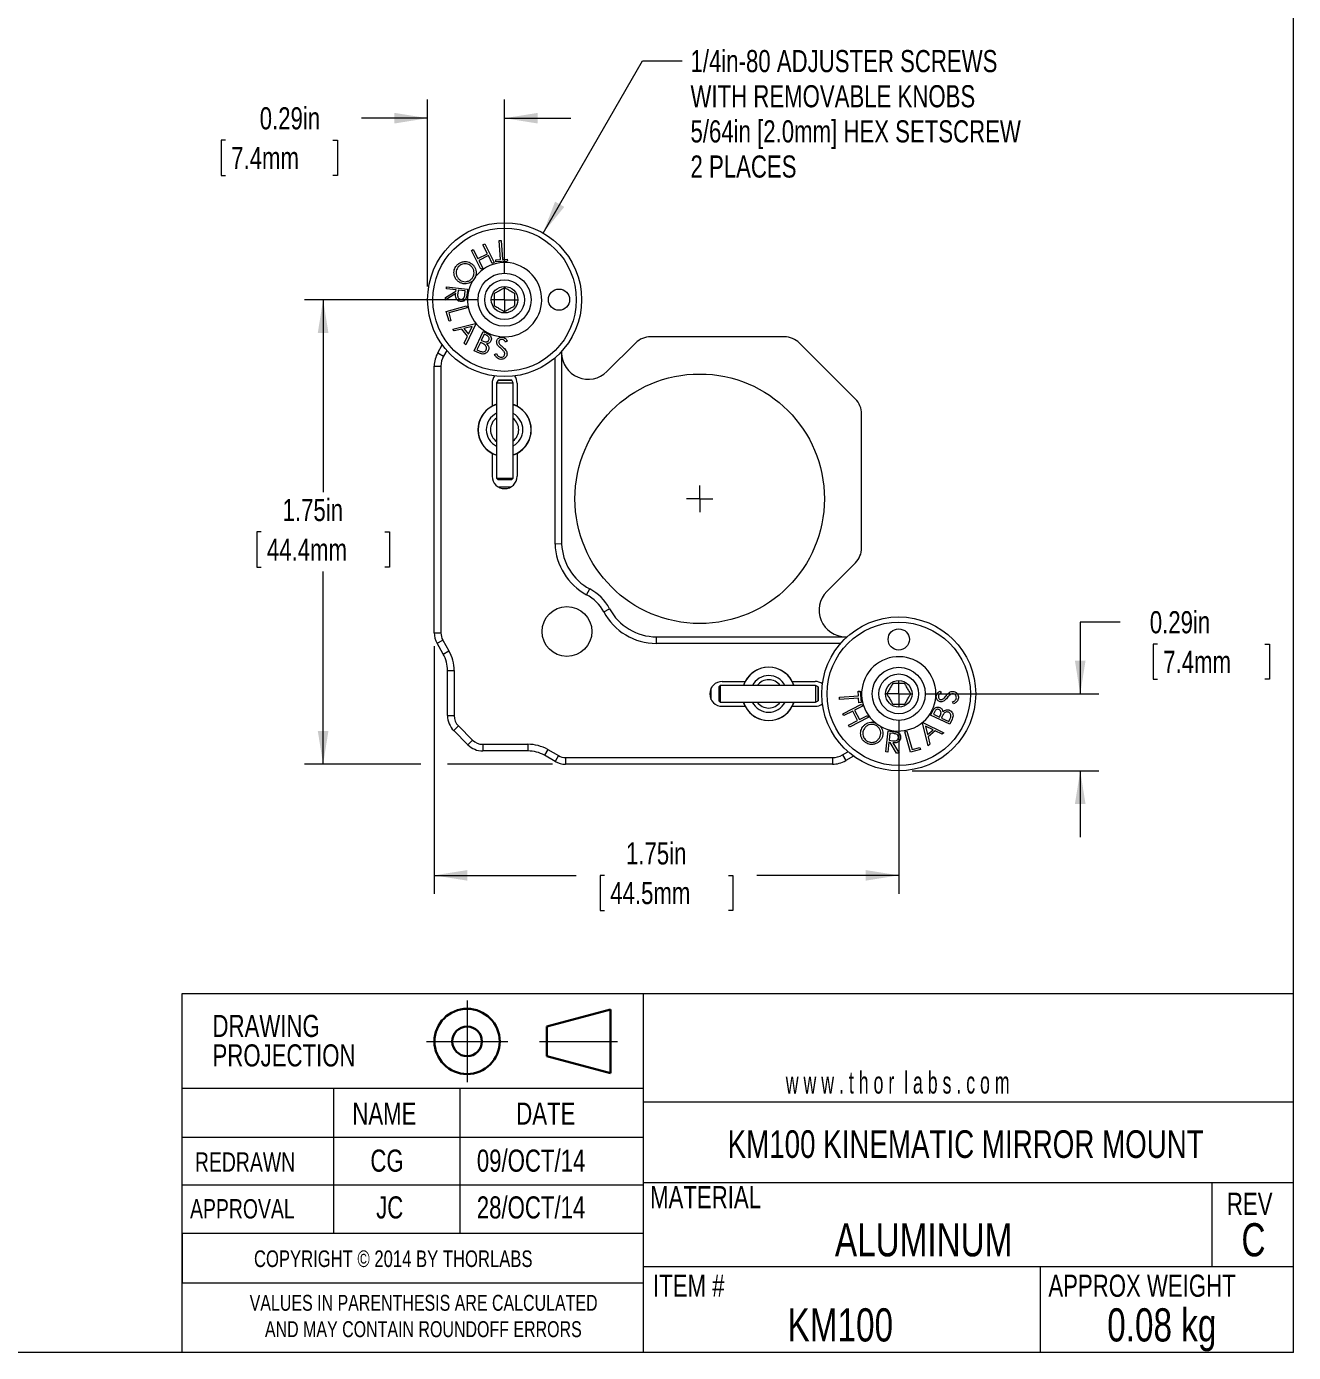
# Model space of a CAD drawing. Header units: inches. Extents: x 0.1 to 10.9, y 0 to 8.5.
# Drawn here: x 6.171 to 10.944, y 0.036 to 5.031 of the extents above; entities that cross this region are included whole.
import ezdxf

# ---------------------------------------------------------------- set-up
doc = ezdxf.new("R2010")
doc.units = ezdxf.units.IN
doc.header["$MEASUREMENT"] = 0
doc.header["$PDSIZE"] = -1
doc.linetypes.add('CENTERX2', pattern=[0.8, 0.5, -0.1, 0.1, -0.1])
doc.styles.add('SLDTEXTSTYLE0', font='TXT', dxfattribs={"width": 0.75})
doc.styles.add('SLDTEXTSTYLE1', font='TXT', dxfattribs={"width": 0.6})
doc.dimstyles.new('SLDDIMSTYLE0', dxfattribs={"dimtxt": 0.083333, "dimasz": 0.125, "dimexe": 0, "dimexo": 0.0625, "dimgap": 0.020833, "dimtad": 0, "dimtih": 1, "dimtoh": 1, "dimrnd": 1e-09, "dimzin": 12, "dimdsep": 46, "dimtxsty": 'SLDTEXTSTYLE0', "dimsah": 1, "dimcen": 0, "dimadec": 0, "dimazin": 3, "dimtfac": 1, "dimtofl": 0, "dimtmove": 0, "dimatfit": 3, "dimfxl": 1, "dimfrac": 2, "dimtolj": 1, "dimtzin": 12, "dimarcsym": 0})
doc.dimstyles.new('SLDDIMSTYLE1', dxfattribs={"dimtxt": 0.083333, "dimasz": 0.125, "dimexe": 0, "dimexo": 0.0625, "dimgap": 0.020833, "dimtad": 0, "dimtih": 1, "dimtoh": 1, "dimrnd": 1e-09, "dimzin": 12, "dimdsep": 46, "dimtxsty": 'SLDTEXTSTYLE0', "dimsah": 1, "dimcen": 0.09, "dimadec": 0, "dimazin": 3, "dimtfac": 1, "dimtofl": 0, "dimtmove": 0, "dimatfit": 3, "dimfxl": 1, "dimfrac": 2, "dimtolj": 1, "dimtzin": 12, "dimarcsym": 0})
doc.dimstyles.new('SLDDIMSTYLE2', dxfattribs={"dimtxt": 0.083333, "dimasz": 0.125, "dimexe": 0, "dimexo": 0.0625, "dimgap": 0.020833, "dimtad": 0, "dimtih": 1, "dimtoh": 1, "dimrnd": 1e-09, "dimdsep": 46, "dimtxsty": 'SLDTEXTSTYLE0', "dimsah": 1, "dimcen": 0.09, "dimadec": 0, "dimazin": 2, "dimtfac": 1, "dimtmove": 0, "dimatfit": 0, "dimfxl": 1, "dimfrac": 2, "dimtolj": 1, "dimtzin": 12, "dimarcsym": 0})

# ---------------------------------------------------------------- blocks, each defined once
blk = doc.blocks.new('Third Angle Projection Block')
at = {"color": 7, "linetype": 'CENTERX2', "lineweight": 0}
for p, q in [((3.9951, 0.9376), (3.9951, 0.5538)), ((3.8033, 0.7457), (4.187, 0.7457)), ((4.3361, 0.7457), (4.7029, 0.7457))]:
    blk.add_line(p, q, dxfattribs=at)
at = {"color": 7, "linetype": 'Continuous', "lineweight": 30}
for p, q in [((4.6701, 0.8957), (4.3701, 0.8153)), ((4.6701, 0.5957), (4.6701, 0.8957)), ((4.3701, 0.8153), (4.3701, 0.6761)), ((4.3701, 0.6761), (4.6701, 0.5957))]:
    blk.add_line(p, q, dxfattribs=at)
for radius in [0.1536, 0.0696]:
    blk.add_circle((3.9951, 0.7457), radius, dxfattribs=at)
at = {"color": 7, "linetype": 'Continuous', "lineweight": 0}
blk.add_point((3.9951, 0.7457), dxfattribs=at)
blk = doc.blocks.new('SW_NOTE_0')
at = {"color": 0, "linetype": 'Continuous', "lineweight": 0, "char_height": 0.06, "attachment_point": 2, "style": 'SLDTEXTSTYLE0'}
for s, insert in [('VALUES IN PARENTHESIS ARE CALCULATED', (0.7837, 0.0773)), ('AND MAY CONTAIN ROUNDOFF ERRORS', (0.7826, -0.022))]:
    blk.add_mtext(s, dxfattribs=dict(at, insert=insert))
blk = doc.blocks.new('SW_NOTE_1')
at = {"color": 0, "linetype": 'Continuous', "lineweight": 0, "char_height": 0.08333, "attachment_point": 1, "style": 'SLDTEXTSTYLE0'}
for s, insert in [('DRAWING', (0, 0.1074)), ('PROJECTION', (0, -0.0037))]:
    blk.add_mtext(s, dxfattribs=dict(at, insert=insert))
blk = doc.blocks.new('_D')
at = {"color": 7, "linetype": 'Continuous', "lineweight": 0}
for p, q in [((8.1173, 4.2529), (8.4915, 4.901)), ((8.4915, 4.901), (8.6415, 4.901))]:
    blk.add_line(p, q, dxfattribs=at)
blk.add_solid([(8.1173, 4.2529), (8.1971, 4.3511), (8.1625, 4.3711)], dxfattribs=at)
at = {"color": 7, "linetype": 'Continuous', "lineweight": 0, "attachment_point": 1, "style": 'SLDTEXTSTYLE0'}
for s, insert, char_height in [('1/4in-80 ADJUSTER SCREWS', (8.6727, 4.9422), 0.083333), ('WITH REMOVABLE KNOBS', (8.6727, 4.8098), 0.083333), ('5/64in [2.0mm] HEX SETSCREW', (8.6727, 4.6774), 0.083333), ('2 PLACES', (8.6727, 4.545), 0.08333)]:
    blk.add_mtext(s, dxfattribs=dict(at, insert=insert, char_height=char_height))
blk = doc.blocks.new('_D_1')
at = {"color": 7, "linetype": 'Continuous', "lineweight": 0}
for p, q in [((7.8723, 4.0017), (7.2186, 4.0017)), ((7.2886, 4.0017), (7.2886, 3.276)), ((7.0556, 3.1267), (7.0387, 3.1267)), ((7.0387, 3.1267), (7.0387, 2.9943)), ((7.5216, 3.1267), (7.5385, 3.1267)), ((7.5385, 3.1267), (7.5385, 2.9943)), ((7.0387, 2.9943), (7.0556, 2.9943)), ((7.2886, 2.2517), (7.2886, 2.9774)), ((7.5385, 2.9943), (7.5216, 2.9943)), ((7.6573, 2.2517), (7.2186, 2.2517)), ((8.1523, 2.2517), (7.7573, 2.2517))]:
    blk.add_line(p, q, dxfattribs=at)
for points in [[(7.2886, 4.0017), (7.2686, 3.8767), (7.3086, 3.8767)], [(7.2886, 2.2517), (7.3086, 2.3767), (7.2686, 2.3767)]]:
    blk.add_solid(points, dxfattribs=at)
at = {"color": 7, "linetype": 'Continuous', "lineweight": 0, "char_height": 0.08333, "attachment_point": 1, "style": 'SLDTEXTSTYLE0'}
for s, insert in [('1.75in', (7.1359, 3.251)), ('44.4mm', (7.0767, 3.1017))]:
    blk.add_mtext(s, dxfattribs=dict(at, insert=insert))
blk = doc.blocks.new('_D_2')
at = {"color": 7, "linetype": 'Continuous', "lineweight": 0}
for p, q in [((7.7073, 2.6967), (7.7073, 1.763)), ((9.4573, 2.4167), (9.4573, 1.763)), ((7.7073, 1.833), (8.2414, 1.833)), ((8.3493, 1.833), (8.3324, 1.833)), ((8.3324, 1.833), (8.3324, 1.7006)), ((8.8153, 1.833), (8.8322, 1.833)), ((8.8322, 1.833), (8.8322, 1.7006)), ((9.4573, 1.833), (8.9232, 1.833)), ((8.3324, 1.7006), (8.3493, 1.7006)), ((8.8322, 1.7006), (8.8153, 1.7006))]:
    blk.add_line(p, q, dxfattribs=at)
for points in [[(7.7073, 1.833), (7.8323, 1.813), (7.8323, 1.853)], [(9.4573, 1.833), (9.3323, 1.853), (9.3323, 1.813)]]:
    blk.add_solid(points, dxfattribs=at)
at = {"color": 7, "linetype": 'Continuous', "lineweight": 0, "char_height": 0.08333, "attachment_point": 1, "style": 'SLDTEXTSTYLE0'}
for s, insert in [('1.75in', (8.4296, 1.9573)), ('44.5mm', (8.3704, 1.808))]:
    blk.add_mtext(s, dxfattribs=dict(at, insert=insert))
blk = doc.blocks.new('_D_3')
at = {"color": 7, "linetype": 'Continuous', "lineweight": 0}
for p, q in [((7.6823, 4.0517), (7.6823, 4.7554)), ((7.9723, 4.1017), (7.9723, 4.7554)), ((7.6823, 4.6854), (7.4334, 4.6854)), ((7.9723, 4.6854), (8.2223, 4.6854)), ((6.9211, 4.6023), (6.9042, 4.6023)), ((6.9042, 4.6023), (6.9042, 4.4699)), ((7.3255, 4.6023), (7.3424, 4.6023)), ((7.3424, 4.6023), (7.3424, 4.4699)), ((6.9042, 4.4699), (6.9211, 4.4699)), ((7.3424, 4.4699), (7.3255, 4.4699))]:
    blk.add_line(p, q, dxfattribs=at)
for points in [[(7.6823, 4.6854), (7.5573, 4.7054), (7.5573, 4.6654)], [(7.9723, 4.6854), (8.0973, 4.6654), (8.0973, 4.7054)]]:
    blk.add_solid(points, dxfattribs=at)
at = {"color": 7, "linetype": 'Continuous', "lineweight": 0, "char_height": 0.08333, "attachment_point": 1, "style": 'SLDTEXTSTYLE0'}
for s, insert in [('0.29in', (7.0497, 4.7266)), ('7.4mm', (6.9422, 4.5773))]:
    blk.add_mtext(s, dxfattribs=dict(at, insert=insert))
blk = doc.blocks.new('_D_4')
at = {"color": 7, "linetype": 'Continuous', "lineweight": 0}
for p, q in [((10.291, 2.787), (10.141, 2.787)), ((10.141, 2.787), (10.141, 2.5167)), ((10.4326, 2.7039), (10.4157, 2.7039)), ((10.4157, 2.7039), (10.4157, 2.5715)), ((10.8371, 2.7039), (10.854, 2.7039)), ((10.854, 2.7039), (10.854, 2.5715)), ((10.4157, 2.5715), (10.4326, 2.5715)), ((10.854, 2.5715), (10.8371, 2.5715)), ((9.5573, 2.5167), (10.211, 2.5167)), ((9.5073, 2.2267), (10.211, 2.2267)), ((10.141, 2.2267), (10.141, 1.9767))]:
    blk.add_line(p, q, dxfattribs=at)
for points in [[(10.141, 2.5167), (10.161, 2.6417), (10.121, 2.6417)], [(10.141, 2.2267), (10.121, 2.1017), (10.161, 2.1017)]]:
    blk.add_solid(points, dxfattribs=at)
at = {"color": 7, "linetype": 'Continuous', "lineweight": 0, "char_height": 0.08333, "attachment_point": 1, "style": 'SLDTEXTSTYLE0'}
for s, insert in [('0.29in', (10.4031, 2.8282)), ('7.4mm', (10.4538, 2.6789))]:
    blk.add_mtext(s, dxfattribs=dict(at, insert=insert))
blk = doc.blocks.new('SW_CENTERMARKSYMBOL_0')
at = {"color": 0, "linetype": 'Continuous', "lineweight": 0}
for q in [(0, 0.05), (-0.05, 0), (0, -0.05), (0.05, 0)]:
    blk.add_line((0, 0), q, dxfattribs=at)
blk = doc.blocks.new('SW_CENTERMARKSYMBOL_1')
at = {"color": 0, "linetype": 'Continuous', "lineweight": 0}
for q in [(0, 0.05), (-0.05, 0), (0, -0.05), (0.05, 0)]:
    blk.add_line((0, 0), q, dxfattribs=at)
blk = doc.blocks.new('SW_CENTERMARKSYMBOL_2')
at = {"color": 0, "linetype": 'Continuous', "lineweight": 0}
for q in [(0, 0.05), (-0.05, 0), (0, -0.05), (0.05, 0)]:
    blk.add_line((0, 0), q, dxfattribs=at)

msp = doc.modelspace()

# ---------------------------------------------------------------- linework, layer by layer
at = {"color": 7, "linetype": 'Continuous', "lineweight": 0}
for p, q in [((10.9445, 0.0356), (10.9445, 8.4506)), ((7.8904, 4.2088), (7.8975, 4.2124)), ((7.9076, 4.1747), (7.8904, 4.2088)), ((7.8975, 4.2124), (7.9332, 4.1417)), ((7.9515, 4.2247), (7.9596, 4.2252)), ((7.9565, 4.1528), (7.9515, 4.2247)), ((7.9596, 4.2252), (7.9646, 4.1534)), ((7.8473, 4.1871), (7.8544, 4.1907)), ((7.883, 4.1163), (7.8473, 4.1871)), ((7.8544, 4.1907), (7.8716, 4.1565)), ((7.8716, 4.1565), (7.9076, 4.1747)), ((7.9111, 4.1678), (7.8751, 4.1496)), ((7.8751, 4.1496), (7.8901, 4.1199)), ((7.9261, 4.1381), (7.9111, 4.1678)), ((7.9388, 4.1516), (7.9565, 4.1528)), ((7.9393, 4.1439), (7.9388, 4.1516)), ((7.983, 4.1469), (7.9393, 4.1439)), ((7.9646, 4.1534), (7.9824, 4.1547)), ((7.9824, 4.1547), (7.983, 4.1469)), ((7.8901, 4.1199), (7.883, 4.1163)), ((7.9332, 4.1417), (7.9261, 4.1381)), ((7.7531, 4.0427), (7.754, 4.0506)), ((7.754, 4.0506), (7.8328, 4.0417)), ((7.8512, 4.072), (7.8525, 4.0733)), ((7.8622, 4.0874), (7.8629, 4.0891)), ((7.7881, 4.0244), (7.7482, 4.0002)), ((7.7482, 4.0002), (7.7494, 4.01)), ((7.7494, 4.01), (7.7892, 4.0341)), ((7.7897, 4.0386), (7.7531, 4.0427)), ((7.7892, 4.0341), (7.7897, 4.0386)), ((7.7974, 4.0377), (7.7958, 4.0242)), ((7.8242, 4.0347), (7.7974, 4.0377)), ((7.8226, 4.0208), (7.8242, 4.0347)), ((7.8328, 4.0417), (7.831, 4.026)), ((7.7526, 3.9573), (7.8292, 3.9785)), ((7.7629, 3.9202), (7.7526, 3.9573)), ((7.8314, 3.9708), (7.7622, 3.9516)), ((7.7622, 3.9516), (7.7703, 3.9222)), ((7.8292, 3.9785), (7.8314, 3.9708)), ((7.7703, 3.9222), (7.7629, 3.9202)), ((7.777, 3.8909), (7.8628, 3.9124)), ((7.8503, 3.9008), (7.8191, 3.8931)), ((7.864, 3.9108), (7.8258, 3.8313)), ((7.8365, 3.872), (7.8503, 3.9008)), ((7.8628, 3.9124), (7.864, 3.9108)), ((7.7826, 3.884), (7.777, 3.8909)), ((7.8109, 3.891), (7.7826, 3.884)), ((7.8327, 3.8644), (7.8109, 3.891)), ((7.8191, 3.8931), (7.8365, 3.872)), ((7.8203, 3.838), (7.8327, 3.8644)), ((7.8576, 3.8095), (7.8916, 3.8817)), ((7.8953, 3.8713), (7.8844, 3.8482)), ((7.8844, 3.8482), (7.8886, 3.8463)), ((7.8916, 3.8817), (7.9058, 3.875)), ((7.9037, 3.8674), (7.8953, 3.8713)), ((9.0263, 3.8617), (8.5223, 3.8617)), ((7.7208, 3.8019), (7.7377, 3.8311)), ((7.7208, 3.8019), (7.7424, 3.7893)), ((7.7545, 3.8102), (7.7424, 3.7893)), ((7.8258, 3.8313), (7.8203, 3.838)), ((7.8774, 3.8002), (7.8576, 3.8095)), ((7.881, 3.8409), (7.868, 3.8132)), ((7.868, 3.8132), (7.8769, 3.809)), ((7.8851, 3.839), (7.881, 3.8409)), ((7.9347, 3.795), (7.9417, 3.7987)), ((7.9829, 3.8462), (7.9761, 3.8416)), ((8.1873, 3.8071), (8.1873, 3.0816)), ((8.4658, 3.8384), (8.3578, 3.7309)), ((9.2938, 3.6273), (9.0828, 3.8383)), ((7.7073, 2.7467), (7.7073, 3.7517)), ((7.7073, 3.7517), (7.7323, 3.7517)), ((7.7323, 3.7517), (7.7323, 2.7467)), ((8.1623, 3.0812), (8.1623, 3.7826)), ((7.9477, 3.6989), (7.9424, 3.6889)), ((8.005, 3.6889), (7.9997, 3.6989)), ((7.9254, 3.6867), (7.9254, 3.6006)), ((7.9424, 3.6889), (7.9424, 3.3289)), ((8.0049, 3.3289), (8.005, 3.6889)), ((8.0192, 3.6867), (8.0192, 3.6006)), ((9.3173, 3.0667), (9.3173, 3.5707)), ((7.9254, 3.4228), (7.9254, 3.3367)), ((8.0192, 3.4228), (8.0192, 3.3367)), ((7.9424, 3.3289), (7.9474, 3.3239)), ((8, 3.3239), (8.0049, 3.3289)), ((7.9945, 3.2955), (7.95, 3.2955)), ((8.1873, 3.0816), (8.1623, 3.0812)), ((9.1864, 2.9023), (9.294, 3.0103)), ((8.2812, 2.8902), (8.293, 2.9123)), ((8.3458, 2.8257), (8.3678, 2.8375)), ((7.7073, 2.7467), (7.7323, 2.7467)), ((7.7178, 2.7071), (7.7395, 2.7195)), ((7.7408, 2.6667), (7.7178, 2.7071)), ((7.7395, 2.7195), (7.7626, 2.6791)), ((8.5442, 2.7067), (8.5442, 2.7317)), ((8.5442, 2.7317), (9.2627, 2.7317)), ((9.2382, 2.7067), (8.5442, 2.7067)), ((7.7408, 2.6667), (7.7626, 2.6791)), ((7.7573, 2.4347), (7.7573, 2.6047)), ((7.7573, 2.6047), (7.7823, 2.6047)), ((7.7823, 2.6047), (7.7823, 2.4347)), ((8.7839, 2.5482), (8.7789, 2.5433)), ((9.1439, 2.5483), (8.7839, 2.5482)), ((8.7839, 2.5482), (8.7839, 2.517)), ((8.7923, 2.5636), (8.8784, 2.5636)), ((9.0562, 2.5636), (9.1423, 2.5636)), ((9.1539, 2.543), (9.1439, 2.5483)), ((9.1439, 2.5483), (9.1439, 2.517)), ((8.751, 2.4944), (8.751, 2.539)), ((8.7789, 2.5433), (8.7789, 2.517)), ((9.2337, 2.504), (9.3056, 2.5091)), ((9.2343, 2.4959), (9.2337, 2.504)), ((9.3061, 2.5009), (9.2343, 2.4959)), ((9.3043, 2.5269), (9.3121, 2.5274)), ((9.3056, 2.5091), (9.3043, 2.5269)), ((9.3074, 2.4832), (9.3061, 2.5009)), ((9.3121, 2.5274), (9.3151, 2.4837)), ((9.6128, 2.5273), (9.6174, 2.5206)), ((8.7789, 2.4907), (8.7839, 2.4857)), ((8.7839, 2.4857), (9.1439, 2.4857)), ((8.7923, 2.4698), (8.8784, 2.4698)), ((9.0562, 2.4698), (9.1423, 2.4698)), ((9.1439, 2.4857), (9.1539, 2.491)), ((9.2466, 2.4419), (9.3173, 2.4776)), ((9.2843, 2.452), (9.2502, 2.4348)), ((9.3025, 2.4161), (9.2843, 2.452)), ((9.3209, 2.4705), (9.2912, 2.4555)), ((9.2912, 2.4555), (9.3094, 2.4196)), ((9.3151, 2.4837), (9.3074, 2.4832)), ((9.3173, 2.4776), (9.3209, 2.4705)), ((9.5773, 2.436), (9.584, 2.4503)), ((9.5916, 2.4481), (9.5877, 2.4398)), ((9.664, 2.4791), (9.6603, 2.4861)), ((7.7573, 2.4347), (7.7823, 2.4347)), ((9.2502, 2.4348), (9.2466, 2.4419)), ((9.2683, 2.3988), (9.3025, 2.4161)), ((9.2719, 2.3917), (9.2683, 2.3988)), ((9.3426, 2.4274), (9.2719, 2.3917)), ((9.3094, 2.4196), (9.339, 2.4346)), ((9.339, 2.4346), (9.3426, 2.4274)), ((9.3716, 2.4067), (9.3699, 2.4073)), ((9.5466, 2.4072), (9.5482, 2.4085)), ((9.5681, 2.3214), (9.5466, 2.4072)), ((9.5482, 2.4085), (9.6277, 2.3702)), ((9.6495, 2.402), (9.5773, 2.436)), ((9.5877, 2.4398), (9.6108, 2.4289)), ((9.6108, 2.4289), (9.6127, 2.433)), ((9.62, 2.4295), (9.6181, 2.4255)), ((9.6181, 2.4255), (9.6457, 2.4124)), ((9.6457, 2.4124), (9.6499, 2.4214)), ((9.6588, 2.4219), (9.6495, 2.402)), ((7.7807, 2.3781), (7.7984, 2.3958)), ((7.8337, 2.3251), (7.7807, 2.3781)), ((7.7984, 2.3958), (7.8514, 2.3428)), ((9.387, 2.3956), (9.3857, 2.397)), ((9.4084, 2.2984), (9.4173, 2.3773)), ((9.4173, 2.3773), (9.433, 2.3755)), ((9.4243, 2.3686), (9.4213, 2.3418)), ((9.4382, 2.3671), (9.4243, 2.3686)), ((9.4804, 2.3737), (9.4882, 2.3758)), ((9.5017, 2.297), (9.4804, 2.3737)), ((9.4882, 2.3758), (9.5074, 2.3066)), ((9.587, 2.3809), (9.5581, 2.3947)), ((9.5581, 2.3947), (9.5658, 2.3636)), ((9.5658, 2.3636), (9.587, 2.3809)), ((9.5946, 2.3772), (9.568, 2.3553)), ((9.568, 2.3553), (9.575, 2.3271)), ((9.621, 2.3648), (9.5946, 2.3772)), ((9.6277, 2.3702), (9.621, 2.3648)), ((7.8337, 2.3251), (7.8514, 2.3428)), ((7.8903, 2.3267), (8.0603, 2.3267)), ((7.8903, 2.3267), (7.8903, 2.3017)), ((8.0603, 2.3017), (7.8903, 2.3017)), ((8.0603, 2.3267), (8.0603, 2.3017)), ((8.1346, 2.307), (8.1222, 2.2853)), ((8.1346, 2.307), (8.175, 2.2839)), ((9.2449, 2.2868), (9.2658, 2.2989)), ((9.4162, 2.2975), (9.4084, 2.2984)), ((9.4204, 2.3342), (9.4162, 2.2975)), ((9.4249, 2.3337), (9.4204, 2.3342)), ((9.4213, 2.3418), (9.4348, 2.3402)), ((9.449, 2.2938), (9.4249, 2.3337)), ((9.4346, 2.3326), (9.4588, 2.2927)), ((9.5388, 2.3074), (9.5017, 2.297)), ((9.5074, 2.3066), (9.5368, 2.3148)), ((9.5368, 2.3148), (9.5388, 2.3074)), ((9.575, 2.3271), (9.5681, 2.3214)), ((8.1626, 2.2622), (8.1222, 2.2853)), ((8.175, 2.2839), (8.1626, 2.2622)), ((8.2023, 2.2767), (9.2073, 2.2767)), ((8.2023, 2.2767), (8.2023, 2.2517)), ((9.2073, 2.2517), (8.2023, 2.2517)), ((9.2073, 2.2767), (9.2073, 2.2517)), ((9.2449, 2.2868), (9.2575, 2.2652)), ((9.2867, 2.2822), (9.2575, 2.2652)), ((9.4588, 2.2927), (9.449, 2.2938)), ((10.9445, 1.3874), (10.9445, 1.9698)), ((6.7572, 0.2977), (6.7572, 1.3874)), ((6.7572, 1.3874), (8.4938, 1.3874)), ((8.4938, 1.3874), (8.4938, 0.0356)), ((8.4938, 1.3874), (10.9445, 1.3874)), ((6.7572, 0.4841), (6.7572, 1.0302)), ((6.7572, 0.0356), (6.7572, 1.0302)), ((8.4938, 1.0302), (6.7572, 1.0302)), ((7.3281, 1.0302), (7.3281, 0.4841)), ((7.8037, 1.0302), (7.8037, 0.4841)), ((8.4938, 0.98), (10.9445, 0.98)), ((8.4938, 0.846), (6.7572, 0.846)), ((8.4938, 0.6662), (6.7572, 0.6662)), ((8.4938, 0.6756), (10.9445, 0.6756)), ((10.6365, 0.6756), (10.6365, 0.3599)), ((8.4938, 0.4841), (6.7572, 0.4841)), ((6.7572, 0.4841), (6.7572, 0.2977)), ((8.4938, 0.3599), (10.9445, 0.3599)), ((9.9901, 0.3599), (9.9901, 0.0356)), ((6.7572, 0.2977), (8.4938, 0.2977)), ((10.9445, 0.0356), (0.0622, 0.0356))]:
    msp.add_line(p, q, dxfattribs=at)
at = {"color": 7, "linetype": 'Continuous', "lineweight": 0, "flags": 128}
for points in [[(7.9737, 3.6989), (7.9681, 3.6989), (7.9628, 3.6989), (7.9579, 3.6989), (7.9539, 3.6989), (7.9507, 3.6989), (7.9486, 3.6989), (7.9477, 3.6989), (7.948, 3.6989), (7.9495, 3.6989), (7.9522, 3.6989), (7.9558, 3.6989), (7.9603, 3.6989), (7.9654, 3.6989), (7.9709, 3.6989), (7.9765, 3.6989), (7.982, 3.6989), (7.9871, 3.6989), (7.9916, 3.6989), (7.9952, 3.6989), (7.9978, 3.6989), (7.9993, 3.6989), (7.9996, 3.6989), (7.9987, 3.6989), (7.9967, 3.6989), (7.9935, 3.6989), (7.9894, 3.6989), (7.9846, 3.6989), (7.9793, 3.6989), (7.9737, 3.6989)], [(7.9424, 3.6889), (7.943, 3.6889), (7.9448, 3.6889), (7.9477, 3.6889), (7.9515, 3.6889), (7.9563, 3.6889), (7.9617, 3.6889), (7.9676, 3.6889), (7.9737, 3.6889), (7.9798, 3.6889), (7.9857, 3.6889), (7.9911, 3.6889), (7.9958, 3.6889), (7.9997, 3.6889), (8.0026, 3.6889), (8.0044, 3.6889), (8.005, 3.6889)], [(7.9421, 3.6076), (7.9352, 3.6051), (7.9254, 3.6006)], [(8.0192, 3.6006), (8.0093, 3.6051), (8.005, 3.6067)], [(7.9254, 3.4228), (7.9352, 3.4183), (7.9424, 3.4157)], [(8.0049, 3.4167), (8.0093, 3.4183), (8.0192, 3.4228)], [(7.9424, 3.3289), (7.943, 3.3289), (7.9448, 3.3289), (7.9477, 3.3289), (7.9516, 3.3289), (7.9563, 3.3289), (7.9617, 3.3289), (7.9676, 3.3289), (7.9737, 3.3289), (7.9798, 3.3289), (7.9856, 3.3289), (7.991, 3.3289), (7.9958, 3.3289), (7.9997, 3.3289), (8.0026, 3.3289), (8.0043, 3.3289), (8.0049, 3.3289)], [(7.9474, 3.3239), (7.9477, 3.3239), (7.9492, 3.3239), (7.9519, 3.3239), (7.9556, 3.3239), (7.9601, 3.3239), (7.9653, 3.3239), (7.9708, 3.3239), (7.9765, 3.3239), (7.9821, 3.3239), (7.9872, 3.3239), (7.9918, 3.3239), (7.9954, 3.3239), (7.9981, 3.3239), (7.9996, 3.3239), (8, 3.3239)], [(8.8784, 2.5636), (8.8738, 2.5537), (8.8719, 2.5482)], [(9.0627, 2.5483), (9.0607, 2.5537), (9.0562, 2.5636)], [(8.7789, 2.517), (8.7789, 2.5113), (8.7789, 2.5059), (8.7789, 2.5011), (8.7789, 2.4969), (8.7789, 2.4937), (8.7789, 2.4916), (8.7789, 2.4907), (8.7789, 2.4907)], [(8.7839, 2.517), (8.7839, 2.5109), (8.7839, 2.505), (8.7839, 2.4996), (8.7839, 2.4949), (8.7839, 2.491), (8.7839, 2.4881), (8.7839, 2.4863), (8.7839, 2.4857)], [(9.1439, 2.517), (9.1439, 2.5109), (9.1439, 2.505), (9.1439, 2.4996), (9.1439, 2.4949), (9.1439, 2.491), (9.1439, 2.4881), (9.1439, 2.4863), (9.1439, 2.4857), (9.1439, 2.4857)], [(9.1539, 2.517), (9.1539, 2.5114), (9.1539, 2.5061), (9.1539, 2.5012), (9.1539, 2.4972), (9.1539, 2.494), (9.1539, 2.4919), (9.1539, 2.491), (9.1539, 2.4913), (9.1539, 2.4928), (9.1539, 2.4955), (9.1539, 2.4991), (9.1539, 2.5036), (9.1539, 2.5087), (9.1539, 2.5142), (9.1539, 2.5198), (9.1539, 2.5253), (9.1539, 2.5304), (9.1539, 2.5349), (9.1539, 2.5385), (9.1539, 2.5411), (9.1539, 2.5426), (9.1539, 2.5429), (9.1539, 2.542), (9.1539, 2.54), (9.1539, 2.5368), (9.1539, 2.5327), (9.1539, 2.5279), (9.1539, 2.5226), (9.1539, 2.517)], [(8.8717, 2.4857), (8.8738, 2.4797), (8.8784, 2.4698)], [(9.0562, 2.4698), (9.0607, 2.4797), (9.0629, 2.4857)]]:
    msp.add_lwpolyline(points, dxfattribs=at)
at = {"color": 7, "linetype": 'Continuous', "lineweight": 0}
for centre, radius in [((7.9723, 4.0017), 0.29), ((7.9723, 4.0017), 0.27), ((7.9723, 4.0017), 0.1), ((7.9723, 4.0017), 0.075), ((7.9723, 4.0017), 0.05), ((8.1773, 4.0017), 0.04), ((8.7073, 3.2517), 0.47), ((8.2073, 2.7517), 0.0938), ((9.4573, 2.5167), 0.29), ((9.4573, 2.5167), 0.27), ((9.4573, 2.7217), 0.04), ((9.4573, 2.5167), 0.1), ((9.4573, 2.5167), 0.075), ((9.4573, 2.5167), 0.05)]:
    msp.add_circle(centre, radius, dxfattribs=at)
for centre, radius, start, end in [((7.9723, 4.0017), 0.14, 149.8603, 141.387), ((7.9723, 4.0017), 0.1395, 142.0874, 149.1433), ((8.5223, 3.7817), 0.08, 90, 134.8825), ((9.0263, 3.7817), 0.08, 45, 90), ((7.8073, 3.7517), 0.1, 149.8802, 180), ((8.2873, 3.8017), 0.1, 180, 314.8825), ((7.8073, 3.7517), 0.075, 149.8802, 180), ((7.9723, 3.6867), 0.0469, 144.0857, 180), ((7.9723, 3.6867), 0.0469, 0, 35.9143), ((7.9723, 3.5117), 0.1005, 117.802, 242.198), ((7.9723, 3.5117), 0.1, 107.4767, 252.6276), ((7.9723, 3.5117), 0.1, 289.0666, 70.306), ((7.9723, 3.5117), 0.1005, 297.802, 62.198), ((9.2373, 3.5707), 0.08, 0, 45), ((7.9723, 3.5117), 0.069, 115.66, 244.3553), ((7.9723, 3.5117), 0.0533, 124.1294, 235.8859), ((7.9723, 3.5117), 0.069, 298.2615, 61.7233), ((7.9723, 3.5117), 0.0533, 307.8496, 52.1351), ((7.9723, 3.3367), 0.0469, 180, 0), ((8.3872, 3.0887), 0.225, 181.9097, 241.9088), ((8.3872, 3.0887), 0.2, 182.0255, 241.9088), ((9.2373, 3.0667), 0.08, 315.1175, 0), ((8.2073, 2.7517), 0.182, 28.1125, 61.9088), ((9.2573, 2.8317), 0.1, 135.1175, 270), ((8.2073, 2.7517), 0.157, 28.1125, 61.9088), ((8.5442, 2.9317), 0.225, 208.1125, 270), ((8.5442, 2.9317), 0.2, 208.1125, 270), ((7.7873, 2.7467), 0.08, 180, 209.7085), ((7.7873, 2.7467), 0.055, 180, 209.7085), ((7.6323, 2.6047), 0.125, 0.0001, 29.7085), ((7.6323, 2.6047), 0.15, 0.0001, 29.7085), ((9.4573, 2.5167), 0.14, 239.8603, 231.387), ((8.9673, 2.5167), 0.1, 18.3956, 161.6196), ((8.9673, 2.5167), 0.1005, 27.802, 152.198), ((8.7923, 2.5167), 0.0469, 90, 270), ((8.9673, 2.5167), 0.069, 27.2126, 152.8027), ((8.9673, 2.5167), 0.0533, 36.3348, 143.6805), ((9.1423, 2.5167), 0.0469, 54.0858, 90), ((8.9673, 2.5167), 0.1, 198.0547, 270), ((8.9673, 2.5167), 0.1005, 207.802, 332.198), ((8.9673, 2.5167), 0.069, 206.6944, 270), ((8.9673, 2.5167), 0.0533, 215.6018, 270), ((8.9673, 2.5167), 0.1, 270, 341.93), ((8.9673, 2.5167), 0.069, 270, 333.2903), ((8.9673, 2.5167), 0.0533, 270, 324.3829), ((9.1423, 2.5167), 0.0469, 270, 305.9143), ((7.8373, 2.4347), 0.08, 180, 225), ((7.8373, 2.4347), 0.055, 180, 225), ((9.4573, 2.5167), 0.1395, 232.0874, 239.1433), ((7.8903, 2.3817), 0.08, 225, 270), ((7.8903, 2.3817), 0.055, 225, 270), ((8.0603, 2.1767), 0.15, 60.2915, 90), ((8.0603, 2.1767), 0.125, 60.2915, 90), ((8.2023, 2.3317), 0.08, 240.2915, 270), ((8.2023, 2.3317), 0.055, 240.2915, 270), ((9.2073, 2.3517), 0.075, 270, 300.1198), ((9.2073, 2.3517), 0.1, 270, 300.1198)]:
    msp.add_arc(centre, radius, start, end, dxfattribs=at)
for points, knots in [([(7.8, 4.0688), (7.7968, 4.0713), (7.7904, 4.0764), (7.7842, 4.0873), (7.7815, 4.0984), (7.7816, 4.109), (7.7841, 4.1184), (7.7874, 4.1239), (7.789, 4.1267)], [0, 0, 0, 0, 0.186601, 0.373033, 0.559663, 0.706433, 0.853165, 1, 1, 1, 1]), ([(7.789, 4.1267), (7.7916, 4.1299), (7.7967, 4.1364), (7.8074, 4.1426), (7.8186, 4.1454), (7.8291, 4.1454), (7.8386, 4.143), (7.8441, 4.1397), (7.8468, 4.138)], [0, 0, 0, 0, 0.186621, 0.373081, 0.55971, 0.706473, 0.853194, 1, 1, 1, 1]), ([(7.7956, 4.1226), (7.7939, 4.1197), (7.7906, 4.1139), (7.7891, 4.1039), (7.7904, 4.0933), (7.7955, 4.083), (7.8016, 4.0781), (7.8047, 4.0756)], [0, 0, 0, 0, 0.18679, 0.373587, 0.560294, 0.780077, 1, 1, 1, 1]), ([(7.8422, 4.1312), (7.8393, 4.1329), (7.8337, 4.1362), (7.8237, 4.1377), (7.8146, 4.1364), (7.8067, 4.1333), (7.8003, 4.1287), (7.7972, 4.1246), (7.7956, 4.1226)], [0, 0, 0, 0, 0.186627, 0.373091, 0.559733, 0.706496, 0.853187, 1, 1, 1, 1]), ([(7.8517, 4.0843), (7.8533, 4.0872), (7.8565, 4.093), (7.8578, 4.1031), (7.8563, 4.1135), (7.8513, 4.1238), (7.8452, 4.1287), (7.8422, 4.1312)], [0, 0, 0, 0, 0.186714, 0.373523, 0.560275, 0.780057, 1, 1, 1, 1]), ([(7.8468, 4.138), (7.8496, 4.1359), (7.855, 4.1316), (7.8609, 4.1229), (7.865, 4.1127), (7.8662, 4.1009), (7.864, 4.093), (7.8629, 4.0891)], [0, 0, 0, 0, 0.186805, 0.373562, 0.560327, 0.780145, 1, 1, 1, 1]), ([(7.8512, 4.072), (7.8485, 4.0699), (7.8431, 4.0656), (7.8332, 4.0621), (7.8223, 4.0608), (7.8106, 4.0626), (7.8036, 4.0667), (7.8, 4.0688)], [0, 0, 0, 0, 0.186727, 0.373471, 0.560259, 0.780027, 1, 1, 1, 1]), ([(7.8047, 4.0756), (7.8075, 4.0739), (7.8133, 4.0706), (7.8233, 4.069), (7.8337, 4.0705), (7.8441, 4.0753), (7.8491, 4.0813), (7.8517, 4.0843)], [0, 0, 0, 0, 0.186849, 0.37356, 0.560284, 0.780208, 1, 1, 1, 1]), ([(7.9723, 4.0466), (7.9692, 4.0448), (7.9622, 4.0408), (7.9509, 4.0342), (7.9409, 4.0285), (7.9352, 4.0252), (7.9334, 4.0241)], [0, 0, 0, 0, 0.2391, 0.546263, 0.86281, 1, 1, 1, 1]), ([(8.0111, 4.0241), (8.0068, 4.0266), (7.9981, 4.0317), (7.9849, 4.0393), (7.9763, 4.0442), (7.9723, 4.0466)], [0, 0, 0, 0, 0.336119, 0.682191, 1, 1, 1, 1]), ([(7.8062, 3.9947), (7.8038, 3.9952), (7.799, 3.9961), (7.7928, 4.0006), (7.7887, 4.0074), (7.7874, 4.0157), (7.7879, 4.0215), (7.7881, 4.0244)], [0, 0, 0, 0, 0.186714, 0.373092, 0.559489, 0.77937, 1, 1, 1, 1]), ([(7.7958, 4.0242), (7.7955, 4.0219), (7.7951, 4.0173), (7.7958, 4.0115), (7.7982, 4.0075), (7.8007, 4.0052), (7.8038, 4.0036), (7.8061, 4.0031), (7.8072, 4.0029)], [0, 0, 0, 0, 0.25052, 0.499699, 0.624746, 0.749854, 0.874939, 1, 1, 1, 1]), ([(7.8279, 4.0083), (7.8268, 4.0059), (7.8247, 4.0012), (7.8188, 3.9966), (7.8124, 3.9944), (7.8083, 3.9946), (7.8062, 3.9947)], [0, 0, 0, 0, 0.279872, 0.559506, 0.779589, 1, 1, 1, 1]), ([(7.8072, 4.0029), (7.8083, 4.0029), (7.8106, 4.0028), (7.8138, 4.0037), (7.8168, 4.0054), (7.82, 4.0087), (7.8218, 4.0141), (7.8223, 4.0186), (7.8226, 4.0208)], [0, 0, 0, 0, 0.1251129, 0.2502438, 0.3754383, 0.5004659, 0.7493928, 1, 1, 1, 1]), ([(7.831, 4.026), (7.8307, 4.0226), (7.83, 4.0167), (7.8286, 4.0108), (7.8279, 4.0083)], [0, 0, 0, 0, 0.5602495, 1, 1, 1, 1]), ([(7.9334, 4.0241), (7.9334, 4.0192), (7.9334, 4.0091), (7.9334, 3.9938), (7.9334, 3.984), (7.9334, 3.9793)], [0, 0, 0, 0, 0.336119, 0.682191, 1, 1, 1, 1]), ([(8.0111, 3.9793), (8.0111, 3.9843), (8.0111, 3.9944), (8.0111, 4.0096), (8.0111, 4.0194), (8.0111, 4.0241)], [0, 0, 0, 0, 0.3361174, 0.6821908, 1, 1, 1, 1]), ([(7.9334, 3.9793), (7.9377, 3.9768), (7.9465, 3.9717), (7.9597, 3.9641), (7.9682, 3.9592), (7.9723, 3.9568)], [0, 0, 0, 0, 0.336118, 0.682191, 1, 1, 1, 1]), ([(7.9723, 3.9568), (7.974, 3.9578), (7.9797, 3.9611), (7.9896, 3.9669), (8.001, 3.9734), (8.0081, 3.9775), (8.0111, 3.9793)], [0, 0, 0, 0, 0.137191, 0.444569, 0.760899, 1, 1, 1, 1]), ([(7.8886, 3.8463), (7.8907, 3.8453), (7.895, 3.8434), (7.9009, 3.8421), (7.9055, 3.843), (7.9087, 3.8445), (7.9114, 3.8469), (7.9126, 3.8489), (7.9132, 3.85)], [0, 0, 0, 0, 0.25055, 0.499688, 0.624748, 0.749877, 0.87495, 1, 1, 1, 1]), ([(7.9132, 3.85), (7.9137, 3.8513), (7.9147, 3.8539), (7.9141, 3.8583), (7.9118, 3.8621), (7.9081, 3.8651), (7.9051, 3.8666), (7.9037, 3.8674)], [0, 0, 0, 0, 0.186567, 0.372598, 0.55896, 0.77927, 1, 1, 1, 1]), ([(7.9207, 3.8464), (7.9197, 3.8448), (7.9178, 3.8414), (7.9134, 3.838), (7.9088, 3.8361), (7.9058, 3.8358), (7.9042, 3.8356)], [0, 0, 0, 0, 0.279864, 0.559603, 0.779802, 1, 1, 1, 1]), ([(7.9058, 3.875), (7.9078, 3.874), (7.9119, 3.872), (7.9175, 3.8679), (7.9217, 3.8619), (7.9232, 3.8541), (7.9215, 3.849), (7.9207, 3.8464)], [0, 0, 0, 0, 0.187402, 0.374497, 0.56105, 0.780489, 1, 1, 1, 1]), ([(7.9424, 3.8428), (7.9427, 3.8447), (7.9432, 3.8484), (7.946, 3.8534), (7.9503, 3.8575), (7.9561, 3.8602), (7.9606, 3.8603), (7.9628, 3.8604)], [0, 0, 0, 0, 0.18677, 0.373444, 0.5601, 0.780036, 1, 1, 1, 1]), ([(7.9621, 3.8522), (7.9606, 3.8521), (7.9574, 3.8521), (7.9536, 3.8496), (7.9512, 3.8463), (7.9508, 3.8439), (7.9507, 3.8427)], [0, 0, 0, 0, 0.280104, 0.559641, 0.779752, 1, 1, 1, 1]), ([(7.9761, 3.8416), (7.9752, 3.843), (7.9732, 3.8458), (7.97, 3.8494), (7.9661, 3.8516), (7.9635, 3.852), (7.9621, 3.8522)], [0, 0, 0, 0, 0.280458, 0.560455, 0.780187, 1, 1, 1, 1]), ([(7.9628, 3.8604), (7.9652, 3.86), (7.9699, 3.8593), (7.9772, 3.8544), (7.9808, 3.8493), (7.9829, 3.8462)], [0, 0, 0, 0, 0.279906, 0.55958, 1, 1, 1, 1]), ([(7.8769, 3.809), (7.8786, 3.8083), (7.882, 3.8068), (7.8874, 3.805), (7.8934, 3.8051), (7.8994, 3.8077), (7.9018, 3.8114), (7.903, 3.8133)], [0, 0, 0, 0, 0.187525, 0.374868, 0.561384, 0.780836, 1, 1, 1, 1]), ([(7.9106, 3.8099), (7.9094, 3.8078), (7.907, 3.8036), (7.901, 3.7993), (7.8937, 3.7968), (7.8854, 3.797), (7.8801, 3.7991), (7.8774, 3.8002)], [0, 0, 0, 0, 0.186654, 0.373168, 0.559902, 0.779716, 1, 1, 1, 1]), ([(7.8975, 3.8321), (7.8953, 3.8335), (7.8913, 3.8361), (7.887, 3.8381), (7.8851, 3.839)], [0, 0, 0, 0, 0.559728, 1, 1, 1, 1]), ([(7.903, 3.8133), (7.9037, 3.8152), (7.905, 3.819), (7.9036, 3.8246), (7.901, 3.829), (7.8987, 3.8311), (7.8975, 3.8321)], [0, 0, 0, 0, 0.279389, 0.558931, 0.779403, 1, 1, 1, 1]), ([(7.9042, 3.8356), (7.9061, 3.8337), (7.9099, 3.8299), (7.9127, 3.8228), (7.9128, 3.8158), (7.9113, 3.8118), (7.9106, 3.8099)], [0, 0, 0, 0, 0.280567, 0.559785, 0.779838, 1, 1, 1, 1]), ([(7.9417, 3.7987), (7.9426, 3.7968), (7.9445, 3.7931), (7.9482, 3.7887), (7.9526, 3.7855), (7.9558, 3.7849), (7.9574, 3.7846)], [0, 0, 0, 0, 0.280513, 0.560683, 0.780466, 1, 1, 1, 1]), ([(7.9459, 3.8304), (7.9447, 3.8326), (7.9425, 3.8364), (7.9425, 3.8409), (7.9424, 3.8428)], [0, 0, 0, 0, 0.559684, 1, 1, 1, 1]), ([(7.9577, 3.8188), (7.9553, 3.8208), (7.9511, 3.8244), (7.9475, 3.8286), (7.9459, 3.8304)], [0, 0, 0, 0, 0.560428, 1, 1, 1, 1]), ([(7.9507, 3.8427), (7.9509, 3.8404), (7.9513, 3.8364), (7.9539, 3.8334), (7.9551, 3.8321)], [0, 0, 0, 0, 0.557688, 1, 1, 1, 1]), ([(7.9551, 3.8321), (7.9569, 3.8304), (7.9601, 3.8275), (7.9635, 3.8248), (7.9649, 3.8235)], [0, 0, 0, 0, 0.55992, 1, 1, 1, 1]), ([(7.9574, 3.7846), (7.9595, 3.7847), (7.9637, 3.785), (7.9688, 3.7881), (7.9721, 3.7925), (7.9726, 3.7957), (7.9729, 3.7973)], [0, 0, 0, 0, 0.280034, 0.559797, 0.779925, 1, 1, 1, 1]), ([(7.9707, 3.8053), (7.9685, 3.8081), (7.9646, 3.813), (7.9598, 3.817), (7.9577, 3.8188)], [0, 0, 0, 0, 0.559515, 1, 1, 1, 1]), ([(7.9815, 3.797), (7.9812, 3.7949), (7.9806, 3.7906), (7.9771, 3.785), (7.9721, 3.7803), (7.9654, 3.777), (7.9603, 3.7769), (7.9578, 3.7768)], [0, 0, 0, 0, 0.186685, 0.373389, 0.560299, 0.780034, 1, 1, 1, 1]), ([(7.9649, 3.8235), (7.9672, 3.8216), (7.9718, 3.8176), (7.9774, 3.8113), (7.9811, 3.8042), (7.9814, 3.7994), (7.9815, 3.797)], [0, 0, 0, 0, 0.280487, 0.560594, 0.78051, 1, 1, 1, 1]), ([(7.9729, 3.7973), (7.9728, 3.7989), (7.9726, 3.8018), (7.9713, 3.8042), (7.9707, 3.8053)], [0, 0, 0, 0, 0.559184, 1, 1, 1, 1]), ([(7.9578, 3.7768), (7.9549, 3.7773), (7.9491, 3.7781), (7.9424, 3.7831), (7.9378, 3.7889), (7.9357, 3.793), (7.9347, 3.795)], [0, 0, 0, 0, 0.279531, 0.558925, 0.77934, 1, 1, 1, 1]), ([(9.4348, 2.5556), (9.4324, 2.5513), (9.4273, 2.5425), (9.4197, 2.5293), (9.4148, 2.5208), (9.4124, 2.5167)], [0, 0, 0, 0, 0.3361195, 0.6821902, 1, 1, 1, 1]), ([(9.4797, 2.5556), (9.4762, 2.5556), (9.4681, 2.5556), (9.455, 2.5556), (9.4435, 2.5556), (9.4369, 2.5556), (9.4348, 2.5556)], [0, 0, 0, 0, 0.2391, 0.546265, 0.862811, 1, 1, 1, 1]), ([(9.5022, 2.5167), (9.4997, 2.521), (9.4946, 2.5298), (9.487, 2.543), (9.4821, 2.5515), (9.4797, 2.5556)], [0, 0, 0, 0, 0.336118, 0.682191, 1, 1, 1, 1]), ([(9.4124, 2.5167), (9.4149, 2.5124), (9.4199, 2.5037), (9.4276, 2.4904), (9.4325, 2.4819), (9.4348, 2.4779)], [0, 0, 0, 0, 0.336118, 0.682191, 1, 1, 1, 1]), ([(9.4797, 2.4779), (9.4822, 2.4822), (9.4873, 2.4909), (9.4949, 2.5041), (9.4998, 2.5126), (9.5022, 2.5167)], [0, 0, 0, 0, 0.336118, 0.682192, 1, 1, 1, 1]), ([(9.5986, 2.5072), (9.5989, 2.5096), (9.5997, 2.5144), (9.6046, 2.5217), (9.6097, 2.5252), (9.6128, 2.5273)], [0, 0, 0, 0, 0.279905, 0.559579, 1, 1, 1, 1]), ([(9.6162, 2.4869), (9.6143, 2.4871), (9.6106, 2.4876), (9.6056, 2.4904), (9.6015, 2.4947), (9.5988, 2.5006), (9.5987, 2.505), (9.5986, 2.5072)], [0, 0, 0, 0, 0.186768, 0.373444, 0.5601, 0.780036, 1, 1, 1, 1]), ([(9.6174, 2.5206), (9.616, 2.5196), (9.6132, 2.5176), (9.6096, 2.5145), (9.6074, 2.5106), (9.607, 2.5079), (9.6068, 2.5066)], [0, 0, 0, 0, 0.280458, 0.560455, 0.780186, 1, 1, 1, 1]), ([(9.6068, 2.5066), (9.6069, 2.505), (9.6069, 2.5019), (9.6094, 2.4981), (9.6126, 2.4956), (9.6151, 2.4953), (9.6163, 2.4951)], [0, 0, 0, 0, 0.2801032, 0.5596425, 0.7797525, 1, 1, 1, 1]), ([(9.6163, 2.4951), (9.6185, 2.4953), (9.6226, 2.4957), (9.6256, 2.4984), (9.6269, 2.4995)], [0, 0, 0, 0, 0.557691, 1, 1, 1, 1]), ([(9.6269, 2.4995), (9.6286, 2.5013), (9.6315, 2.5045), (9.6342, 2.5079), (9.6354, 2.5094)], [0, 0, 0, 0, 0.559923, 1, 1, 1, 1]), ([(9.6402, 2.5022), (9.6382, 2.4998), (9.6346, 2.4955), (9.6304, 2.492), (9.6286, 2.4904)], [0, 0, 0, 0, 0.560428, 1, 1, 1, 1]), ([(9.6354, 2.5094), (9.6374, 2.5117), (9.6414, 2.5163), (9.6477, 2.5219), (9.6548, 2.5255), (9.6596, 2.5258), (9.662, 2.526)], [0, 0, 0, 0, 0.280488, 0.560595, 0.780511, 1, 1, 1, 1]), ([(9.6537, 2.5151), (9.6509, 2.5129), (9.646, 2.509), (9.6419, 2.5043), (9.6402, 2.5022)], [0, 0, 0, 0, 0.559514, 1, 1, 1, 1]), ([(9.6617, 2.5173), (9.6601, 2.5172), (9.6572, 2.5171), (9.6548, 2.5157), (9.6537, 2.5151)], [0, 0, 0, 0, 0.559182, 1, 1, 1, 1]), ([(9.6603, 2.4861), (9.6621, 2.4871), (9.6658, 2.4889), (9.6703, 2.4926), (9.6735, 2.497), (9.6741, 2.5003), (9.6744, 2.5019)], [0, 0, 0, 0, 0.280514, 0.560684, 0.780466, 1, 1, 1, 1]), ([(9.6744, 2.5019), (9.6742, 2.504), (9.674, 2.5081), (9.6709, 2.5133), (9.6665, 2.5165), (9.6633, 2.5171), (9.6617, 2.5173)], [0, 0, 0, 0, 0.280034, 0.559797, 0.779923, 1, 1, 1, 1]), ([(9.662, 2.526), (9.6641, 2.5257), (9.6684, 2.5251), (9.674, 2.5216), (9.6786, 2.5165), (9.682, 2.5099), (9.6821, 2.5048), (9.6821, 2.5022)], [0, 0, 0, 0, 0.186686, 0.373389, 0.560298, 0.780034, 1, 1, 1, 1]), ([(9.6821, 2.5022), (9.6817, 2.4993), (9.6808, 2.4936), (9.6759, 2.4868), (9.67, 2.4823), (9.666, 2.4802), (9.664, 2.4791)], [0, 0, 0, 0, 0.279531, 0.558925, 0.779339, 1, 1, 1, 1]), ([(9.4348, 2.4779), (9.4369, 2.4779), (9.4434, 2.4779), (9.4549, 2.4779), (9.468, 2.4779), (9.4762, 2.4779), (9.4797, 2.4779)], [0, 0, 0, 0, 0.13719, 0.44457, 0.760899, 1, 1, 1, 1]), ([(9.584, 2.4503), (9.585, 2.4523), (9.587, 2.4564), (9.5911, 2.4619), (9.5971, 2.4661), (9.6049, 2.4677), (9.61, 2.466), (9.6126, 2.4651)], [0, 0, 0, 0, 0.187401, 0.374496, 0.56105, 0.780489, 1, 1, 1, 1]), ([(9.609, 2.4576), (9.6077, 2.4581), (9.6051, 2.4591), (9.6007, 2.4586), (9.5968, 2.4562), (9.5939, 2.4525), (9.5924, 2.4496), (9.5916, 2.4481)], [0, 0, 0, 0, 0.186566, 0.3726, 0.558962, 0.779271, 1, 1, 1, 1]), ([(9.6127, 2.433), (9.6137, 2.4351), (9.6156, 2.4394), (9.6169, 2.4453), (9.616, 2.45), (9.6144, 2.4531), (9.6121, 2.4559), (9.6101, 2.457), (9.609, 2.4576)], [0, 0, 0, 0, 0.250551, 0.499689, 0.624749, 0.749879, 0.874952, 1, 1, 1, 1]), ([(9.6126, 2.4651), (9.6142, 2.4641), (9.6176, 2.4622), (9.621, 2.4579), (9.6229, 2.4532), (9.6232, 2.4502), (9.6234, 2.4487)], [0, 0, 0, 0, 0.2798638, 0.5596044, 0.7797987, 1, 1, 1, 1]), ([(9.6286, 2.4904), (9.6264, 2.4892), (9.6225, 2.487), (9.6181, 2.4869), (9.6162, 2.4869)], [0, 0, 0, 0, 0.559684, 1, 1, 1, 1]), ([(9.6234, 2.4487), (9.6253, 2.4506), (9.6291, 2.4543), (9.6362, 2.4571), (9.6432, 2.4573), (9.6471, 2.4558), (9.6491, 2.455)], [0, 0, 0, 0, 0.280567, 0.559784, 0.779838, 1, 1, 1, 1]), ([(9.6457, 2.4475), (9.6438, 2.4481), (9.64, 2.4494), (9.6344, 2.4481), (9.63, 2.4454), (9.6279, 2.4431), (9.6269, 2.4419)], [0, 0, 0, 0, 0.2793898, 0.5589317, 0.7794033, 1, 1, 1, 1]), ([(9.6491, 2.455), (9.6512, 2.4538), (9.6554, 2.4514), (9.6597, 2.4454), (9.6622, 2.4381), (9.662, 2.4298), (9.6599, 2.4245), (9.6588, 2.4219)], [0, 0, 0, 0, 0.186654, 0.373167, 0.559902, 0.779716, 1, 1, 1, 1]), ([(9.321, 2.3913), (9.3231, 2.394), (9.3274, 2.3995), (9.3361, 2.4054), (9.3463, 2.4094), (9.3581, 2.4106), (9.366, 2.4084), (9.3699, 2.4073)], [0, 0, 0, 0, 0.186806, 0.373563, 0.560326, 0.780145, 1, 1, 1, 1]), ([(9.3747, 2.3961), (9.3718, 2.3977), (9.366, 2.401), (9.3559, 2.4022), (9.3455, 2.4008), (9.3352, 2.3958), (9.3302, 2.3897), (9.3278, 2.3866)], [0, 0, 0, 0, 0.186714, 0.373523, 0.560275, 0.780056, 1, 1, 1, 1]), ([(9.6269, 2.4419), (9.6255, 2.4397), (9.6229, 2.4357), (9.6209, 2.4314), (9.62, 2.4295)], [0, 0, 0, 0, 0.5597258, 1, 1, 1, 1]), ([(9.6499, 2.4214), (9.6507, 2.4231), (9.6522, 2.4265), (9.654, 2.4318), (9.6539, 2.4378), (9.6513, 2.4438), (9.6476, 2.4462), (9.6457, 2.4475)], [0, 0, 0, 0, 0.187526, 0.374868, 0.561384, 0.780836, 1, 1, 1, 1]), ([(9.3323, 2.3335), (9.3291, 2.336), (9.3226, 2.3411), (9.3163, 2.3519), (9.3136, 2.363), (9.3136, 2.3736), (9.316, 2.383), (9.3193, 2.3885), (9.321, 2.3913)], [0, 0, 0, 0, 0.186622, 0.373081, 0.55971, 0.706473, 0.853194, 1, 1, 1, 1]), ([(9.3278, 2.3866), (9.3261, 2.3838), (9.3228, 2.3781), (9.3213, 2.3681), (9.3226, 2.359), (9.3257, 2.3511), (9.3303, 2.3448), (9.3344, 2.3416), (9.3364, 2.34)], [0, 0, 0, 0, 0.186627, 0.373089, 0.559733, 0.706495, 0.853187, 1, 1, 1, 1]), ([(9.3364, 2.34), (9.3393, 2.3384), (9.3451, 2.335), (9.3551, 2.3335), (9.3657, 2.3349), (9.376, 2.3399), (9.3809, 2.346), (9.3834, 2.3491)], [0, 0, 0, 0, 0.186789, 0.373588, 0.560294, 0.780077, 1, 1, 1, 1]), ([(9.3834, 2.3491), (9.3851, 2.352), (9.3884, 2.3577), (9.39, 2.3677), (9.3885, 2.3782), (9.3837, 2.3885), (9.3777, 2.3936), (9.3747, 2.3961)], [0, 0, 0, 0, 0.18685, 0.37356, 0.560284, 0.78021, 1, 1, 1, 1]), ([(9.387, 2.3956), (9.3891, 2.3929), (9.3934, 2.3875), (9.3969, 2.3776), (9.3982, 2.3667), (9.3964, 2.355), (9.3923, 2.348), (9.3902, 2.3445)], [0, 0, 0, 0, 0.186726, 0.37347, 0.560259, 0.780026, 1, 1, 1, 1]), ([(9.433, 2.3755), (9.4364, 2.3751), (9.4423, 2.3744), (9.4482, 2.373), (9.4507, 2.3724)], [0, 0, 0, 0, 0.5602495, 1, 1, 1, 1]), ([(9.4643, 2.3507), (9.4638, 2.3482), (9.4628, 2.3434), (9.4584, 2.3373), (9.4516, 2.3331), (9.4433, 2.3319), (9.4375, 2.3323), (9.4346, 2.3326)], [0, 0, 0, 0, 0.186714, 0.373091, 0.559487, 0.779368, 1, 1, 1, 1]), ([(9.4348, 2.3402), (9.4371, 2.34), (9.4416, 2.3395), (9.4475, 2.3402), (9.4515, 2.3426), (9.4538, 2.3452), (9.4554, 2.3482), (9.4558, 2.3505), (9.4561, 2.3516)], [0, 0, 0, 0, 0.250518, 0.4997, 0.624746, 0.749853, 0.874938, 1, 1, 1, 1]), ([(9.4561, 2.3516), (9.4561, 2.3527), (9.4562, 2.355), (9.4553, 2.3583), (9.4536, 2.3612), (9.4503, 2.3644), (9.4448, 2.3662), (9.4404, 2.3668), (9.4382, 2.3671)], [0, 0, 0, 0, 0.125113, 0.250243, 0.375438, 0.500466, 0.749391, 1, 1, 1, 1]), ([(9.4507, 2.3724), (9.4531, 2.3713), (9.4578, 2.3691), (9.4624, 2.3632), (9.4646, 2.3568), (9.4644, 2.3527), (9.4643, 2.3507)], [0, 0, 0, 0, 0.279873, 0.559507, 0.779589, 1, 1, 1, 1]), ([(9.3902, 2.3445), (9.3876, 2.3413), (9.3826, 2.3348), (9.3717, 2.3286), (9.3606, 2.326), (9.35, 2.3261), (9.3406, 2.3285), (9.3351, 2.3318), (9.3323, 2.3335)], [0, 0, 0, 0, 0.186599, 0.373032, 0.559664, 0.706434, 0.853166, 1, 1, 1, 1])]:
    msp.add_open_spline(points, degree=3, knots=knots, dxfattribs=at)

# ---------------------------------------------------------------- block references
for name, p in [('SW_CENTERMARKSYMBOL_1', (7.9723, 4.0017)), ('SW_CENTERMARKSYMBOL_0', (8.7073, 3.2517)), ('SW_CENTERMARKSYMBOL_2', (9.4573, 2.5167)), ('SW_NOTE_1', (6.872, 1.2001)), ('SW_NOTE_0', (6.8836, 0.1754))]:
    msp.add_blockref(name, p, dxfattribs=at)
at = {"color": 7, "linetype": 'Continuous', "xscale": 0.8, "yscale": 0.8, "zscale": 0.8}
msp.add_blockref('Third Angle Projection Block', (4.6349, 0.6109), dxfattribs=at)

# ---------------------------------------------------------------- texts
at = {"color": 7, "linetype": 'Continuous', "lineweight": 0}
for s, insert, char_height, attachment_point, style in [('w w w . t h o r  l a b s . c o m', (9.0316, 1.0943), 0.083333, 1, 'SLDTEXTSTYLE1'), ('NAME', (7.3987, 0.9772), 0.08333, 1, 'SLDTEXTSTYLE0'), ('DATE', (8.0163, 0.9772), 0.08333, 1, 'SLDTEXTSTYLE0'), ('KM100 KINEMATIC MIRROR MOUNT', (9.7094, 0.8726), 0.104167, 2, 'SLDTEXTSTYLE0'), ('CG', (7.4666, 0.7999), 0.08333, 1, 'SLDTEXTSTYLE0'), ('09/OCT/14', (7.8678, 0.7999), 0.08333, 1, 'SLDTEXTSTYLE0'), ('REDRAWN', (6.8056, 0.7895), 0.07292, 1, 'SLDTEXTSTYLE0'), ('MATERIAL', (8.5205, 0.6624), 0.08333, 1, 'SLDTEXTSTYLE0'), ('APPROVAL', (6.7872, 0.6133), 0.07292, 1, 'SLDTEXTSTYLE0'), ('JC', (7.4884, 0.6237), 0.08333, 1, 'SLDTEXTSTYLE0'), ('28/OCT/14', (7.8676, 0.6237), 0.08333, 1, 'SLDTEXTSTYLE0'), ('REV', (10.6936, 0.6373), 0.08333, 1, 'SLDTEXTSTYLE0'), ('ALUMINUM', (9.5511, 0.5227), 0.125, 2, 'SLDTEXTSTYLE0'), ('C', (10.7937, 0.5227), 0.125, 2, 'SLDTEXTSTYLE0'), ('COPYRIGHT © 2014 BY THORLABS', (7.0281, 0.42), 0.0625, 1, 'SLDTEXTSTYLE0'), ('ITEM #', (8.5315, 0.3287), 0.08333, 1, 'SLDTEXTSTYLE0'), ('APPROX WEIGHT', (10.0209, 0.3287), 0.083333, 1, 'SLDTEXTSTYLE0'), ('KM100', (9.2373, 0.202), 0.125, 2, 'SLDTEXTSTYLE0'), ('0.08 kg', (10.4484, 0.202), 0.125, 2, 'SLDTEXTSTYLE0')]:
    msp.add_mtext(s, dxfattribs=dict(at, insert=insert, char_height=char_height, attachment_point=attachment_point, style=style))

# ---------------------------------------------------------------- dimensions: what is measured, and where the dimension line sits
dim = msp.add_diameter_dim_2p(p1=(7.8273, 3.7506), p2=(8.1173, 4.2529), text='1/4in-80 ADJUSTER SCREWS\\PWITH REMOVABLE KNOBS\\P5/64in [2.0mm] HEX SETSCREW\\P2 PLACES', dimstyle='SLDDIMSTYLE0', override={"dimpost": '<>'}, dxfattribs=at)
dim.commit()
dim.dimension.update_dxf_attribs({"geometry": '_D', "text_midpoint": (9.4729, 4.901), "dimtype": 163})
for base, p1, p2, dimstyle, picture, middle in [((7.6823, 4.6854), (7.9723, 4.0517), (7.6823, 4.0017), 'SLDDIMSTYLE2', '_D_3', (7.1233, 4.6854)), ((7.7073, 1.833), (9.4573, 2.4667), (7.7073, 2.7467), 'SLDDIMSTYLE1', '_D_2', (8.5823, 1.833))]:
    dim = msp.add_linear_dim(base=base, p1=p1, p2=p2, dimstyle=dimstyle, dxfattribs=at)
    dim.commit()
    dim.dimension.update_dxf_attribs({"geometry": picture, "text_midpoint": middle, "dimtype": 160})
for base, p1, p2, dimstyle, picture, middle in [((7.2886, 2.2517), (7.9223, 4.0017), (8.2023, 2.2517), 'SLDDIMSTYLE1', '_D_1', (7.2886, 3.1267)), ((10.141, 2.2267), (9.5073, 2.5167), (9.4573, 2.2267), 'SLDDIMSTYLE2', '_D_4', (10.141, 2.787))]:
    dim = msp.add_linear_dim(base=base, p1=p1, p2=p2, angle=90, dimstyle=dimstyle, dxfattribs=at)
    dim.commit()
    dim.dimension.update_dxf_attribs({"geometry": picture, "text_midpoint": middle, "dimtype": 160})

doc.saveas('drawing.dxf')
